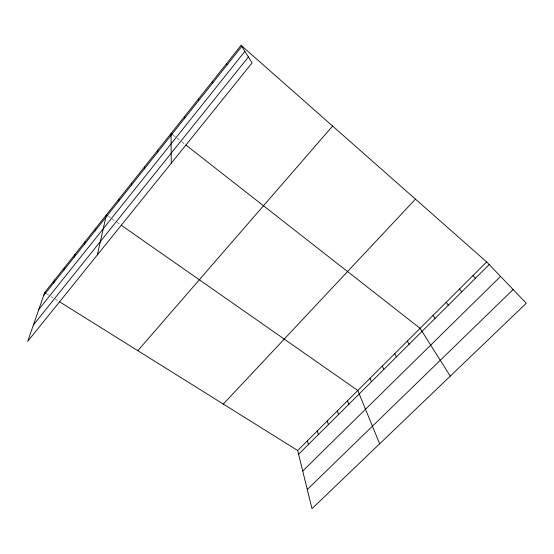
<?xml version="1.0" encoding="UTF-8"?>
<svg xmlns="http://www.w3.org/2000/svg" width="554" height="554" viewBox="0 0 554 554"><rect width="100%" height="100%" fill="white"/><g stroke="black" fill="none" stroke-linecap="round" stroke-linejoin="round"><path stroke-width="0.42" stroke-dasharray="2.77 2.08" d="M46.813 293.835L50.359 296.051M51.065 296.487L54.611 298.703M55.317 299.146L58.862 301.362M108.508 216.344L111.347 218.324M112.053 218.816L116.305 221.787M117.012 222.279L119.844 224.259M173.104 135.037L176.484 137.683M177.162 138.209L181.22 141.388M181.899 141.914L184.6 144.033"/><path stroke-width="0.83" d="M157.62 152.239L157.731 150.238M144.365 168.908L144.594 166.775M131.312 185.313L131.665 183.049M118.466 201.469L118.93 199.073M97.372 254.895L106.382 214.862L107.801 215.845M95.115 230.838L95.766 228.22M84.547 244.127L85.288 241.406M74.111 257.243L74.942 254.431M63.814 270.186L64.728 267.284M53.648 282.969L54.645 279.971M44.687 292.505L27.7 341.354L252.112 62.893L241.087 45.331L44.687 292.505L46.107 293.391M43.614 295.594L241.773 46.425M38.773 309.52L244.889 51.384M33.379 325.032L248.386 56.958M137.842 350.689L332.608 126.056M223.317 404.074L415.452 199.135M297.671 450.513L486.647 261.931L526.3 303.239L311.992 508.669L297.671 450.513L59.569 301.805M298.592 454.252L489.175 264.563M302.726 471.039L500.539 276.404M307.269 489.501L513.129 289.52M121.264 225.249L357.815 390.487L379.656 443.802M172.426 134.504L171.075 133.445L171.234 163.25M185.957 145.093L420.105 328.335L450.27 376.118M241.087 45.331L486.647 261.931M472.978 275.573L475.38 278.295M459.495 289.029L461.773 291.833M446.192 302.304L448.345 305.199M433.062 315.406L435.105 318.377M407.322 341.091L409.143 344.221M394.704 353.681L396.415 356.887M382.253 366.111L383.853 369.386M369.954 378.375L371.457 381.727M226.628 63.53L227.168 64.79M347.517 400.764L348.84 404.247M337.331 410.929L338.57 414.461M327.255 420.985L328.411 424.572M317.29 430.936L318.363 434.571M212.404 81.438L212.805 82.851M307.428 440.776L308.426 444.467M198.408 99.048L198.671 100.62M184.634 116.388L184.766 118.106"/></g></svg>
